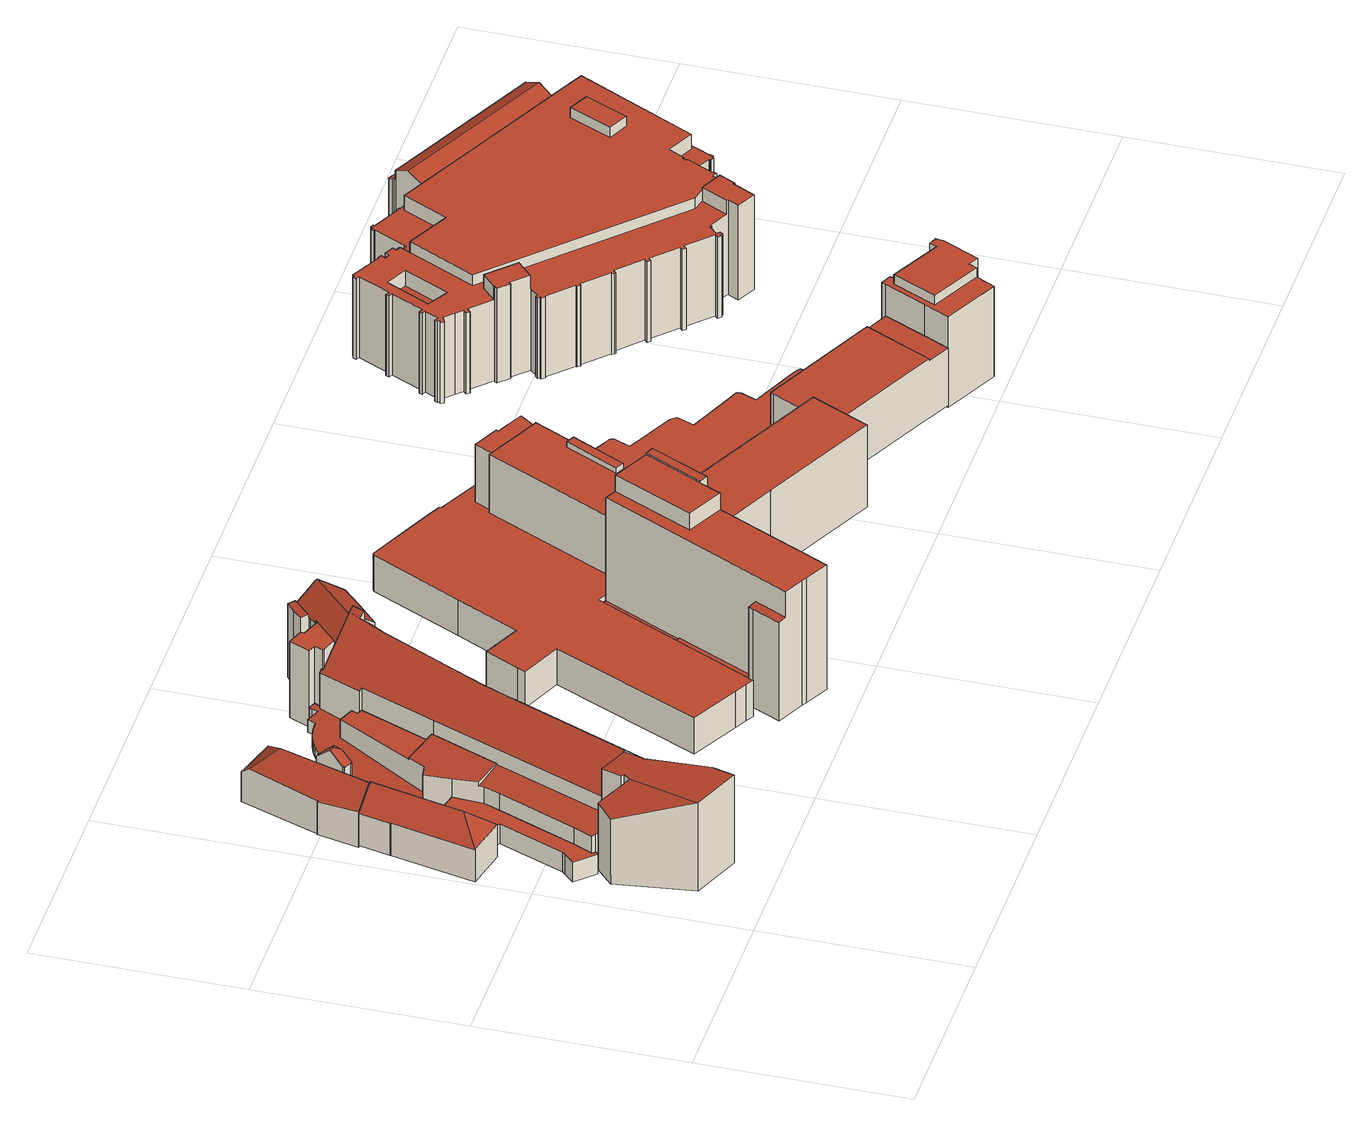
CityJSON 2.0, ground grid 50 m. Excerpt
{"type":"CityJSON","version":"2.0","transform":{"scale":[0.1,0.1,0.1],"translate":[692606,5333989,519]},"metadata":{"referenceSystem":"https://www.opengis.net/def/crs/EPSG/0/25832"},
"CityObjects":{
"building1":{"type":"Building","attributes":{"name":"Sudetendeutsches Museum","Gemeindeschluessel":"09162000","HoeheDach":"547.327","HoeheGrund":"523.537","Methode":"2000","NiedrigsteTraufeDesGebaeudes":"540.462","Geometrietyp2DReferenz":"3000","function":"31001_3000","roofType":"1000","measuredHeight":23.79,"storeysAboveGround":4},"geometry":[{"type":"MultiSurface","lod":"2","boundaries":[[[0,1,2,3,4]],[[5,6,7]],[[8,9,10,11,12]],[[13,14,15,16]],[[17,18,19,20]],[[21,22,23,24]],[[25,26,22,21]],[[27,3,2,28,29]],[[9,0,4,10]],[[30,29,28,31]],[[6,5,18,32,33,15,14]],[[17,34,32,18]],[[31,28,2,1]],[[23,22,26,35,5,7,12,11,10,4,3,27]],[[30,24,23,27,29]],[[36,8,12,7,6,14,13]],[[25,20,19,35,26]],[[17,20,25,21,24,30,31,1,0,9,8,36,13,16,37,34]],[[16,15,33,37]],[[37,33,32,34]],[[19,18,5,35]]],"semantics":{"surfaces":[{"type":"WallSurface"},{"type":"RoofSurface"},{"type":"GroundSurface"}],"values":[0,0,0,0,0,0,0,1,0,0,1,0,0,1,0,0,0,2,0,0,1]}}]},
"building2":{"type":"Building","attributes":{"Gemeindeschluessel":"09162000","HoeheDach":"526.544","HoeheGrund":"521.181","Methode":"2000","NiedrigsteTraufeDesGebaeudes":"526.544","Geometrietyp2DReferenz":"3000","function":"31001_2000","roofType":"1000","measuredHeight":5.36,"storeysAboveGround":1},"geometry":[{"type":"MultiSurface","lod":"2","boundaries":[[[38,39,40,41]],[[42,43,44,45]],[[46,47,48,49]],[[50,51,52,53]],[[41,40,54,55]],[[56,43,42,57,58,38,41,55,46,49,59,60,61,50,53,62]],[[49,48,63,59]],[[61,64,51,50]],[[55,54,47,46]],[[59,63,65,60]],[[42,45,66,57]],[[60,65,64,61]],[[56,67,44,43]],[[38,58,68,39]],[[53,52,69,62]],[[57,66,68,58]],[[68,66,45,44,67,69,52,51,64,65,63,48,47,54,40,39]],[[56,62,69,67]]],"semantics":{"surfaces":[{"type":"WallSurface"},{"type":"GroundSurface"},{"type":"RoofSurface"}],"values":[0,0,0,0,0,1,0,0,0,0,0,0,0,0,0,0,2,0]}}]},
"building3":{"type":"Building","attributes":{"Gemeindeschluessel":"09162000","HoeheDach":"533.310","HoeheGrund":"519.521","Methode":"2000","NiedrigsteTraufeDesGebaeudes":"528.098","Geometrietyp2DReferenz":"3000","function":"31001_9998","roofType":"3200","measuredHeight":13.79,"storeysAboveGround":3},"geometry":[{"type":"MultiSurface","lod":"2","boundaries":[[[70,71,72]],[[72,71,73,74,75,76,77]],[[78,79,80,81]],[[82,83,79,78]],[[84,85,86,87]],[[88,77,76,89]],[[88,89,90,91,92,82,78,81,84,87]],[[90,75,74,91]],[[89,76,75,90]],[[92,91,74,73,93]],[[92,93,83,82]],[[70,86,85,80,79,83,93,73,71]],[[88,87,86,70,72,77]],[[81,80,85,84]]],"semantics":{"surfaces":[{"type":"RoofSurface"},{"type":"WallSurface"},{"type":"GroundSurface"}],"values":[0,0,1,1,1,1,2,1,1,1,1,0,1,1]}}]},
"building4":{"type":"Building","attributes":{"Gemeindeschluessel":"09162000","HoeheDach":"533.137","HoeheGrund":"521.995","Methode":"2000","NiedrigsteTraufeDesGebaeudes":"530.787","Geometrietyp2DReferenz":"3000","function":"31001_2000","roofType":"2100","measuredHeight":11.14,"storeysAboveGround":2},"geometry":[{"type":"MultiSurface","lod":"2","boundaries":[[[94,95,96,97,98,99]],[[98,97,100,101]],[[102,103,104,105,106,107,108,109,110]],[[111,103,102,112]],[[113,114,111,112,115,116,117,118,119,120,95,94,121,122,123]],[[113,123,124,101,100,125]],[[117,108,107,118]],[[121,126,127,122]],[[105,128,129,106]],[[119,130,131,120]],[[116,109,108,117]],[[114,113,125,128,105,104]],[[122,127,124,123]],[[119,118,107,106,129,130]],[[114,104,103,111]],[[94,99,126,121]],[[101,124,127,126,99,98]],[[128,125,100,97,96,131,130,129]],[[120,131,96,95]],[[115,110,109,116]],[[112,102,110,115]]],"semantics":{"surfaces":[{"type":"WallSurface"},{"type":"RoofSurface"},{"type":"GroundSurface"}],"values":[0,0,1,0,2,0,0,0,0,0,0,0,0,0,0,0,1,1,0,0,0]}}]},
"building5":{"type":"Building","attributes":{"name":"Haus des Deutschen Ostens","Gemeindeschluessel":"09162000","HoeheDach":"533.420","HoeheGrund":"519.031","Methode":"2000","NiedrigsteTraufeDesGebaeudes":"526.861","Geometrietyp2DReferenz":"3000","function":"31001_9998","roofType":"3200","measuredHeight":14.39,"storeysAboveGround":3},"geometry":[{"type":"MultiSurface","lod":"2","boundaries":[[[132,133,134,135]],[[136,137,138,139]],[[140,141,142,143,144,145,138,137,146,147]],[[148,149,145,144,150]],[[144,143,151,134,133,150]],[[152,153,135,134,151]],[[154,147,146,155]],[[156,154,155,136,139,149,148,132,135,153,157]],[[142,141,157,153,152]],[[139,138,145,149]],[[156,140,147,154]],[[155,146,137,136]],[[140,156,157,141]],[[142,152,151,143]],[[148,150,133,132]]],"semantics":{"surfaces":[{"type":"WallSurface"},{"type":"RoofSurface"},{"type":"GroundSurface"}],"values":[0,0,1,0,1,0,0,2,0,0,0,0,0,1,0]}}]},
"building6":{"type":"Building","attributes":{"Gemeindeschluessel":"09162000","HoeheDach":"533.620","HoeheGrund":"521.405","Methode":"2000","NiedrigsteTraufeDesGebaeudes":"530.165","Geometrietyp2DReferenz":"3000","function":"31001_2000","roofType":"3300","measuredHeight":12.21},"geometry":[{"type":"MultiSurface","lod":"2","boundaries":[[[158,159,160,161,162]],[[163,164,161,160]],[[165,166,167]],[[168,169,170,163,160,159,171]],[[158,162,167,166,172]],[[169,168,173,174]],[[170,175,164,163]],[[158,172,171,159]],[[170,169,174,175]],[[174,173,165,167,162,161,164,175]],[[168,171,172,166,165,173]]],"semantics":{"surfaces":[{"type":"WallSurface"},{"type":"RoofSurface"},{"type":"GroundSurface"}],"values":[0,0,1,2,1,0,0,0,0,1,0]}}]},
"building7":{"type":"Building","attributes":{"name":"Sudetendeutsches Institut","Gemeindeschluessel":"09162000","HoeheDach":"547.780","HoeheGrund":"523.390","Methode":"2000","NiedrigsteTraufeDesGebaeudes":"523.961","Geometrietyp2DReferenz":"3000","function":"31001_3000","roofType":"2100","measuredHeight":24.39,"storeysAboveGround":4},"geometry":[{"type":"MultiSurface","lod":"2","boundaries":[[[176,177,178,179]],[[180,181,182,183]],[[184,185,186,187,188,189]],[[190,191,192,193,194,195,196]],[[197,198,199,200,201]],[[202,203,181,180]],[[204,205,206,207]],[[208,209,178,177,210,211,212,213,187,186,214,215,216,217,218,219,220,221,222,223,224,225,226,206,205,227,228,229,230,231]],[[232,210,177,176]],[[233,221,220,234]],[[235,236,237,238,239,240,202,180,183,241,242,243,244,245,232,176,179,246,247,248,249,250,251,252,204,207,253,254,255,256,257,233,234,258,259,260,261,262,263,185,184,195,194,193,264,265,266,267]],[[237,236,268,269,270]],[[249,230,229,250]],[[271,264,193,192]],[[182,181,203,201,272]],[[269,268,273,274,275,276]],[[245,211,210,232]],[[213,277,188,187]],[[260,217,216,261]],[[243,278,279,244]],[[235,267,280,274,273]],[[248,231,230,249]],[[201,203,197]],[[246,209,208,247]],[[250,229,228,251]],[[271,192,191,281,282,275,274,280,283,284]],[[251,228,227,252]],[[262,215,214,263]],[[202,240,198,197,203]],[[240,239,285,199,198]],[[235,273,268,236]],[[242,286,278,243]],[[263,214,186,185]],[[266,283,280,267]],[[238,287,285,239]],[[256,223,222,257]],[[247,208,231,248]],[[257,222,221,233]],[[261,216,215,262]],[[252,227,205,204]],[[258,219,218,259]],[[199,285,287,270,269,276,200]],[[207,206,226,253]],[[241,183,182,272,286,242]],[[184,189,196,195]],[[254,225,224,255]],[[255,224,223,256]],[[259,218,217,260]],[[191,190,288,281]],[[237,270,287,238]],[[179,178,209,246]],[[234,220,219,258]],[[212,289,277,213]],[[253,226,225,254]],[[264,271,284,265]],[[245,244,279,289,212,211]],[[281,288,282]],[[190,196,189,188,277,289,279,278,286,272,201,200,276,275,282,288]],[[265,284,283,266]]],"semantics":{"surfaces":[{"type":"WallSurface"},{"type":"RoofSurface"},{"type":"GroundSurface"}],"values":[0,0,0,0,1,0,0,1,0,0,2,0,0,0,1,1,0,0,0,0,0,0,0,0,0,1,0,0,0,0,0,0,0,0,0,0,0,0,0,0,0,1,0,0,0,0,0,0,0,0,0,0,0,0,0,0,0,1,0]}}]},
"building8":{"type":"Building","attributes":{"Gemeindeschluessel":"09162000","HoeheDach":"545.740","HoeheGrund":"521.619","Methode":"2000","NiedrigsteTraufeDesGebaeudes":"540.320","Geometrietyp2DReferenz":"3000","function":"31001_1000","roofType":"3100","measuredHeight":24.12,"storeysAboveGround":4},"geometry":[{"type":"MultiSurface","lod":"2","boundaries":[[[290,291,292,293]],[[294,295,296,297]],[[298,299,300,295,294,301]],[[302,303,304,305,306,299,298,307,308,309,310,311,312,313,314,290,293,315,316,317]],[[318,306,305,319]],[[302,320,321,303]],[[311,310,322,323,324,325,326,312]],[[305,304,327,297,296,319]],[[302,317,328,329,330,320]],[[318,319,296,295,300]],[[315,331,332,316]],[[306,318,300,299]],[[313,333,334,314]],[[323,335,301,294,297,327,321,320,330,324]],[[307,336,337,308]],[[312,326,333,313]],[[316,332,328,317]],[[309,338,322,310]],[[334,333,326,325,329,328,332,331,292,291]],[[314,334,291,290]],[[307,298,301,335,336]],[[330,329,325,324]],[[293,292,331,315]],[[303,321,327,304]],[[322,338,337,336,335,323]],[[308,337,338,309]]],"semantics":{"surfaces":[{"type":"WallSurface"},{"type":"GroundSurface"},{"type":"RoofSurface"}],"values":[0,0,0,1,0,0,0,0,0,2,0,0,0,2,0,0,0,0,2,0,0,0,0,0,2,0]}}]},
"building9":{"type":"Building","attributes":{"Gemeindeschluessel":"09162000","HoeheDach":"564.110","HoeheGrund":"525.965","Methode":"2000","NiedrigsteTraufeDesGebaeudes":"531.844","Geometrietyp2DReferenz":"3000","function":"31001_9998","roofType":"1000","measuredHeight":38.15,"storeysAboveGround":9},"geometry":[{"type":"MultiSurface","lod":"2","boundaries":[[[339,340,341,342,343,344]],[[345,346,347,348]],[[349,350,340,339,351,352,353,354,355]],[[353,356,357,354]],[[343,358,359,360,344]],[[342,361,362,363,364,365,358,343]],[[349,355,366,367,368,369]],[[339,344,360,351]],[[370,359,358,365]],[[353,352,371,362,361,348,347,356]],[[367,366,357,356,347,346]],[[352,351,360,359,370,372,373,371]],[[365,364,372,370]],[[349,369,374,350]],[[368,367,346,345]],[[373,372,364,363]],[[342,341,374,369,368,345,348,361]],[[350,374,341,340]],[[354,357,366,355]],[[363,362,371,373]]],"semantics":{"surfaces":[{"type":"WallSurface"},{"type":"GroundSurface"},{"type":"RoofSurface"}],"values":[0,0,1,0,2,0,0,0,0,0,2,0,2,0,0,0,2,0,0,2]}}]},
"building10":{"type":"Building","attributes":{"Gemeindeschluessel":"09162000","HoeheDach":"550.510","HoeheGrund":"524.844","Methode":"2000","NiedrigsteTraufeDesGebaeudes":"549.040","Geometrietyp2DReferenz":"3000","function":"31001_9998","roofType":"1000","measuredHeight":25.67,"storeysAboveGround":6},"geometry":[{"type":"MultiSurface","lod":"2","boundaries":[[[375,376,377,378,379,380,381,382,383,384]],[[382,381,385,386]],[[387,388,389,390]],[[391,392,393,394]],[[395,375,384,396,388,387]],[[397,379,378,398,394,393]],[[388,396,384,383,399,400,380,379,397,393,392,401,402,403,389]],[[399,386,385,400]],[[401,392,391,404,405,402]],[[400,385,381,380]],[[377,376,375,395,387,390,406,405,404,391,394,398,378]],[[383,382,386,399]],[[389,403,402,405,406,390]]],"semantics":{"surfaces":[{"type":"WallSurface"},{"type":"RoofSurface"},{"type":"GroundSurface"}],"values":[0,1,0,0,0,0,1,0,0,0,2,0,0]}}]},
"building11":{"type":"Building","attributes":{"Gemeindeschluessel":"09162000","HoeheDach":"564.499","HoeheGrund":"526.721","Methode":"2000","NiedrigsteTraufeDesGebaeudes":"548.930","Geometrietyp2DReferenz":"3000","function":"31001_9998","roofType":"1000","measuredHeight":37.78,"storeysAboveGround":8},"geometry":[{"type":"MultiSurface","lod":"2","boundaries":[[[407,408,409,410]],[[411,412,408,407]],[[413,414,415,416]],[[415,414,411,407,410,417,418]],[[411,414,413,419,420,412]],[[417,421,422,418]],[[413,416,423,419]],[[415,418,422,424,423,416]],[[420,419,423,424]],[[410,409,421,417]],[[420,424,422,421,409,408,412]]],"semantics":{"surfaces":[{"type":"WallSurface"},{"type":"GroundSurface"},{"type":"RoofSurface"}],"values":[0,0,0,1,0,0,2,0,0,0,2]}}]},
"building12":{"type":"Building","attributes":{"name":"Holiday Inn/ Motorama","Gemeindeschluessel":"09162000","HoeheDach":"548.870","HoeheGrund":"523.581","Methode":"2000","NiedrigsteTraufeDesGebaeudes":"531.900","Geometrietyp2DReferenz":"3000","function":"31001_9998","roofType":"1000","measuredHeight":25.29,"storeysAboveGround":1},"geometry":[{"type":"MultiSurface","lod":"2","boundaries":[[[425,426,427,428]],[[429,430,431,432]],[[433,434,435,436]],[[437,438,439,440,441,442,443]],[[444,445,446,447]],[[448,449,426,425]],[[450,451,452,453]],[[454,455,449,448]],[[456,457,458,459]],[[460,461,462,463]],[[464,465,466,467]],[[468,469,470,471]],[[472,473,451,450]],[[474,475,476,477]],[[478,479,430,429]],[[480,481,482,483]],[[484,485,486,487]],[[488,489,490,491]],[[487,486,479,478]],[[492,493,494,437,443,495,496]],[[497,498,499,500]],[[492,496,501,502]],[[483,482,503,504]],[[505,506,475,474]],[[507,508,469,468]],[[509,510,511,512]],[[491,490,513,514]],[[515,442,441,516]],[[463,462,508,507]],[[500,499,481,480]],[[517,518,519,520]],[[459,458,434,433]],[[521,522,523,524]],[[525,526,473,472]],[[527,528,529,530]],[[530,529,531,532]],[[467,466,461,460]],[[485,531,529,528,533,534,535,427,426,449,455,536,513,490,489,476,475,506,537,538,511,510,539,452,451,473,526,540,519,518,541,542,503,482,481,499,498,543,431,430,479,486]],[[428,427,535,544]],[[545,546,547,548]],[[514,513,536,549]],[[550,539,510,509]],[[502,501,551,552]],[[432,431,543,553]],[[554,555,465,464]],[[471,470,556,557]],[[548,547,555,554]],[[558,559,546,545]],[[505,560,440,439,537,506]],[[561,562,563,564]],[[485,484,532,531]],[[544,535,534,565]],[[504,503,542,566]],[[537,439,438,538]],[[567,568,522,521]],[[495,443,442,515]],[[569,533,528,527]],[[553,543,498,497]],[[570,571,572,573]],[[574,541,518,517]],[[447,446,575,576]],[[520,519,540,577]],[[568,572,571,435,434,458,457,575,446,445,556,470,469,508,462,461,466,465,555,547,546,559,551,501,496,495,515,516,563,562,523,522]],[[565,534,533,569]],[[577,540,526,525]],[[524,523,562,561]],[[549,536,455,454]],[[436,435,571,570]],[[560,564,563,516,441,440]],[[494,512,511,538,438,437]],[[453,452,539,550]],[[477,476,489,488]],[[557,556,445,444]],[[576,575,457,456]],[[566,542,541,574]],[[568,567,573,572]],[[494,493,492,502,552,558,545,548,554,464,467,460,463,507,468,471,557,444,447,576,456,459,433,436,570,573,567,521,524,561,564,560,505,474,477,488,491,514,549,454,448,425,428,544,565,569,527,530,532,484,487,478,429,432,553,497,500,480,483,504,566,574,517,520,577,525,472,450,453,550,509,512]],[[552,551,559,558]]],"semantics":{"surfaces":[{"type":"WallSurface"},{"type":"RoofSurface"},{"type":"GroundSurface"}],"values":[0,0,0,1,0,0,0,0,0,0,0,0,0,0,0,0,0,0,0,0,0,0,0,0,0,0,0,0,0,0,0,0,0,0,0,0,0,1,0,0,0,0,0,0,0,0,0,0,0,0,0,0,0,0,0,0,0,0,0,0,0,0,1,0,0,0,0,0,0,0,0,0,0,0,0,0,2,0]}}]},
"building13":{"type":"Building","attributes":{"Gemeindeschluessel":"09162000","HoeheDach":"544.240","HoeheGrund":"528.160","Methode":"2000","NiedrigsteTraufeDesGebaeudes":"543.640","Geometrietyp2DReferenz":"3000","function":"31001_9998","roofType":"1000","measuredHeight":16.08,"storeysAboveGround":5},"geometry":[{"type":"MultiSurface","lod":"2","boundaries":[[[578,579,580,581]],[[582,583,584,585]],[[586,587,588,589]],[[590,591,592,593]],[[594,595,584,583,591,590]],[[596,593,592,588,587,597,580,579]],[[592,591,583,582,598,589,588]],[[599,600,585,584,595,594]],[[585,600,599,601,602,578,581,603,586,589,598,582]],[[603,597,587,586]],[[602,601,599,594,590,593,596,579,578]],[[581,580,597,603]]],"semantics":{"surfaces":[{"type":"WallSurface"},{"type":"RoofSurface"},{"type":"GroundSurface"}],"values":[0,0,0,0,1,1,0,0,2,0,0,0]}}]},
"building14":{"type":"Building","attributes":{"Gemeindeschluessel":"09162000","HoeheDach":"554.650","HoeheGrund":"527.632","Methode":"2000","NiedrigsteTraufeDesGebaeudes":"532.014","Geometrietyp2DReferenz":"3000","function":"31001_9998","roofType":"1000","measuredHeight":27.02,"storeysAboveGround":8},"geometry":[{"type":"MultiSurface","lod":"2","boundaries":[[[604,605,606,607]],[[608,609,610,611,612,613]],[[614,615,616,617,618,619]],[[620,607,606,621,613,612]],[[622,611,610,623]],[[624,625,626,627,628,617,616,629,621,606,605,630]],[[620,612,611,622]],[[631,632,633,634]],[[615,635,609,608,629,616]],[[628,636,618,617]],[[637,630,605,604]],[[638,639,640,641]],[[632,642,637,604,607,620,622,623,635,615,614,638,641,633]],[[627,643,636,628]],[[625,644,645,626]],[[631,634,640,639,619,618,636,643,645,644]],[[642,632,631,644,625,624]],[[642,624,630,637]],[[614,619,639,638]],[[613,621,629,608]],[[641,640,634,633]],[[623,610,609,635]],[[626,645,643,627]]],"semantics":{"surfaces":[{"type":"WallSurface"},{"type":"RoofSurface"},{"type":"GroundSurface"}],"values":[0,1,0,0,0,1,0,0,0,0,0,0,2,0,0,1,0,0,0,0,0,0,0]}}]},
"building15":{"type":"Building","attributes":{"Gemeindeschluessel":"09162000","HoeheDach":"552.780","HoeheGrund":"525.270","Methode":"2000","NiedrigsteTraufeDesGebaeudes":"543.070","Geometrietyp2DReferenz":"3000","function":"31001_3000","roofType":"1000","measuredHeight":27.51,"storeysAboveGround":5},"geometry":[{"type":"MultiSurface","lod":"2","boundaries":[[[646,647,648,649]],[[650,651,652,653]],[[654,655,656,657]],[[658,659,660,661,662]],[[663,664,665,666]],[[667,668,669,670]],[[671,672,673,674,675]],[[676,677,678,679,680,681,682]],[[683,684,685,686]],[[687,688,689,690,691,692,693]],[[694,695,696,697]],[[698,699,700,701]],[[699,702,703,700]],[[675,674,704,705]],[[706,707,708,709]],[[710,711,695,694]],[[712,713,714,715,716,717,718,719,692,691,720,721,722,723,724,725,726,656,655,727,728,729,730,731,732,733,734,735,736,737,738,739,740,741,742,743,744,745,665,664,746,747,748,696,695,711,749,750,671,675,705,751,648,647,752,753,754,755,756,757,758,759,760,761,762,763,764,765,766,767,768,769,770,771,772,773,774,708,707,775,776,777,778,669,668],[779,780,685,684]],[[781,741,740,782]],[[783,784,785,786]],[[662,661,787,788]],[[789,790,791,792]],[[793,734,733,794]],[[795,735,734,793]],[[796,755,754,797]],[[674,673,798,799]],[[800,743,742,801]],[[802,803,804,805]],[[797,754,753,806]],[[807,780,779,808]],[[809,716,715,810]],[[811,772,771,812]],[[813,726,725,814]],[[815,746,664,663]],[[666,665,745,816]],[[817,777,776,818]],[[819,757,756,820]],[[821,764,763,822]],[[823,824,825,826]],[[827,828,829,830]],[[649,648,831,832,833]],[[670,669,778,834]],[[835,836,837,838]],[[839,770,769,840]],[[841,842,843,844]],[[845,729,728,846]],[[693,692,719,847]],[[801,742,741,781]],[[848,849,850,851]],[[680,679,790,789]],[[852,646,853,854]],[[855,856,857,858]],[[833,832,859,860]],[[861,862,842,841]],[[863,864,865,866]],[[867,868,869,870]],[[871,872,873,874]],[[830,829,651,650]],[[875,876,877,878]],[[720,879,880,721]],[[881,701,700,703,676,682,882,883,884]],[[885,886,887,888]],[[805,804,864,863]],[[851,850,889,890]],[[891,730,729,845]],[[892,893,894,895]],[[896,897,898,899,900,901,902,903,904,905,860,859]],[[679,678,906,907,908,909,910,911,912,791,790]],[[913,914,915,916]],[[917,918,919,920]],[[888,887,921,922]],[[923,924,925,926]],[[866,865,927,928]],[[928,927,929,930]],[[705,704,931,751]],[[647,646,852,932,752]],[[933,934,935,936]],[[937,732,731,938]],[[874,873,939,940]],[[941,942,881,884]],[[704,674,799,943,944,945,925,924,946,947,948,787,661,660,894,893,900,899,898,897,896,859,832,831,931],[949,950,951,952]],[[721,880,953,722]],[[709,708,774,954]],[[955,909,908,956]],[[957,747,746,815]],[[958,760,759,959]],[[814,725,724,960]],[[818,776,775,961]],[[962,963,784,783]],[[949,964,965,950]],[[966,766,765,967]],[[968,969,970,971]],[[866,928,930,972,848,851,890,875,878,885,888,922,913,916,917,920,973,974,975,976,977,861,841,844,658,662,788,978,979,980,923,926,981,982,983,984,968,971,823,826,985,986,987,988,710,694,697,989,957,815,663,666,816,990,800,801,781,782,991,992,993,994,795,793,794,937,938,891,845,846,995,654,657,813,814,960,996,997,867,870,998,688,687,693,847,999,1000,809,810,1001,1002,1003,667,670,834,817,818,961,706,709,954,1004,811,812,839,840,1005,1006,966,967,821,822,1007,1008,958,959,1009,819,820,796,797,806,932,852,854,835,838,827,830,650,653,1010,855,858,962,783,786,871,874,940,941,884,883,882,682,681,680,789,792,1011,1012,1013,955,956,1014,1015,1016,1017,1018,933,936,802,805,863]],[[808,779,684,683]],[[999,718,717,1000]],[[844,843,659,658]],[[833,860,905,904,903,902,901,892,895,659,843,842,862,1019,1020,1021,1022,1023,919,918,915,914,921,887,886,877,876,889,850,849,1024,929,927,865,864,804,803,935,934,1025,698,701,881,942,939,873,872,785,784,963,857,856,1026,652,651,829,828,837,836,853,646,649]],[[846,728,727,995]],[[698,1025,1018,1017,1016,1015,906,1027,702,699]],[[751,931,831,648]],[[758,757,819,1009,959,759]],[[980,946,924,923]],[[971,970,824,823]],[[995,727,655,654]],[[986,985,1028,672,671,750,987]],[[998,1029,689,688]],[[878,877,886,885]],[[1002,1001,810,715,714,713]],[[997,996,723,722,953,868,867]],[[686,807,808,683]],[[826,825,1028,985]],[[990,744,743,800]],[[895,894,660,659]],[[854,853,836,835]],[[653,652,1026,1010]],[[794,733,732,937]],[[988,749,711,710]],[[812,771,770,839]],[[967,765,764,821]],[[981,945,944,982]],[[973,1023,1022,974]],[[792,791,912,1011]],[[920,919,1023,973]],[[987,750,749,988]],[[936,935,803,802]],[[994,736,735,795]],[[1018,1025,934,933]],[[1007,762,761,1008]],[[869,868,953,880,879,690,689,1029]],[[697,696,748,989]],[[926,925,945,981]],[[956,908,907,1014]],[[968,984,983,943,799,798,969]],[[960,724,723,996]],[[847,719,718,999]],[[870,869,1029,998]],[[975,1021,1020,976]],[[820,756,755,796]],[[961,775,707,706]],[[972,1024,849,848]],[[952,1030,964,949]],[[678,677,1027,906]],[[657,656,726,813]],[[1013,910,909,955]],[[974,1022,1021,975]],[[838,837,828,827]],[[890,889,876,875]],[[993,737,736,994]],[[951,1031,1030,952]],[[1003,1002,713,712,668,667]],[[1008,761,760,958]],[[774,773,772,811,1004,954]],[[1000,717,716,809]],[[1006,767,766,966]],[[806,753,752,932]],[[938,731,730,891]],[[1011,912,911,1012]],[[1010,1026,856,855]],[[922,921,914,913]],[[702,1027,677,676,703]],[[901,900,893,892]],[[991,739,738,992]],[[940,939,942,941]],[[834,778,777,817]],[[977,1019,862,861]],[[1031,965,964,1030]],[[858,857,963,962]],[[916,915,918,917]],[[822,763,762,1007]],[[989,748,747,957]],[[950,965,1031,951]],[[824,970,969,798,673,672,1028,825]],[[788,787,948,978]],[[1014,907,906,1015]],[[769,768,767,1006,1005,840]],[[930,929,1024,972]],[[976,1020,1019,977]],[[691,690,879,720]],[[1012,911,910,1013]],[[992,738,737,993]],[[686,685,780,807]],[[782,740,739,991]],[[982,944,943,983]],[[786,785,872,871]],[[980,979,978,948,947,946]],[[816,745,744,990]]],"semantics":{"surfaces":[{"type":"WallSurface"},{"type":"RoofSurface"},{"type":"GroundSurface"}],"values":[0,0,0,0,0,0,0,0,0,0,0,0,1,0,0,0,1,0,0,0,0,0,0,0,0,0,0,0,0,0,0,0,0,0,0,0,0,0,0,0,0,0,0,0,0,0,0,0,0,0,0,0,0,0,0,0,0,0,0,0,0,0,0,0,0,0,1,0,0,0,0,0,0,0,0,0,0,0,0,1,0,0,0,0,0,0,0,0,0,0,0,2,0,0,0,1,0,0,0,0,0,0,0,0,0,0,0,0,1,0,0,0,0,0,0,0,0,0,0,0,0,0,0,0,0,0,0,1,0,0,0,0,0,0,0,0,0,0,0,0,0,0,0,0,0,0,0,0,0,0,0,0,0,0,0,0,0,0,1,0,0,0,0,0,1,0,0,0,0,0,1,0,0,0,0,0,0,0,0,0,0,0,0,0,0]}}]}
},
"vertices":[
[133,330,45],[118,313,45],[118,313,264],[120,315,264],[133,330,262],[202,305,262],[222,354,262],[222,354,256],[149,385,45],[128,335,45],[128,335,262],[131,342,261],[149,385,256],[268,335,45],[268,335,215],[263,336,220],[263,336,45],[236,257,45],[236,257,215],[229,239,225],[229,239,45],[169,91,45],[169,91,283],[50,140,283],[50,140,45],[189,142,45],[189,142,278],[49,142,283],[67,370,226],[24,330,219],[24,330,45],[67,370,45],[262,320,215],[257,322,220],[262,320,45],[192,147,277],[223,354,45],[257,322,45],
[198,737,22],[198,737,75],[195,662,75],[195,662,22],[129,720,22],[105,608,22],[105,608,75],[129,720,75],[104,435,22],[104,435,75],[83,389,75],[83,389,22],[62,444,22],[62,444,75],[67,450,75],[67,450,22],[180,625,75],[180,625,22],[109,620,22],[137,750,22],[157,746,22],[89,382,22],[81,375,22],[38,419,22],[131,610,22],[89,382,75],[38,419,75],[81,375,75],[137,750,75],[109,620,75],[157,746,75],[131,610,75],
[104,608,94],[66,673,143],[4,630,93],[116,898,143],[64,909,92],[47,833,92],[48,832,93],[3,630,93],[148,805,5],[148,805,93],[137,750,92],[137,750,5],[151,808,5],[151,808,91],[129,720,5],[129,720,93],[105,608,92],[105,608,5],[3,630,5],[48,832,5],[47,833,5],[64,909,5],[168,886,5],[168,886,91],
[347,1029,30],[223,806,30],[223,806,124],[245,847,125],[245,847,121],[347,1029,120],[322,816,141],[322,816,119],[89,382,122],[128,335,140],[149,385,140],[256,651,139],[196,675,118],[195,662,119],[180,625,119],[104,435,120],[83,389,120],[128,335,30],[89,382,30],[321,812,30],[149,385,30],[83,389,30],[104,435,30],[180,625,30],[195,662,30],[198,737,30],[200,802,30],[386,1014,30],[380,1000,30],[394,994,30],[394,994,119],[321,812,141],[386,1014,119],[380,1000,119],[256,651,141],[196,675,129],[198,737,124],[200,802,120],
[86,1009,0],[86,1009,87],[88,1008,89],[88,1008,0],[189,975,0],[189,975,94],[186,963,92],[186,963,0],[213,1046,92],[256,1163,86],[251,1165,90],[180,1118,144],[111,899,144],[168,886,86],[190,978,93],[186,979,97],[64,909,0],[168,886,0],[64,909,96],[150,1179,97],[158,1200,79],[158,1200,0],[186,979,0],[190,978,0],[213,1046,0],[256,1163,0],
[213,1046,112],[213,1046,24],[186,979,24],[186,979,115],[199,1011,146],[190,978,24],[190,978,115],[222,991,136],[230,1011,137],[211,1006,146],[213,966,24],[209,967,24],[189,975,24],[239,1036,24],[239,1036,112],[213,966,112],[209,967,112],[189,975,112],
[347,1029,44],[347,1029,71],[223,806,55],[223,806,44],[388,631,44],[388,631,216],[268,335,216],[268,335,44],[435,1093,44],[443,1114,44],[443,1114,79],[436,1097,77],[436,1097,180],[435,1093,180],[536,1054,288],[536,1054,266],[537,1054,265],[537,1054,44],[522,1059,44],[439,1091,44],[439,1091,184],[370,639,230],[393,696,230],[396,703,230],[368,712,261],[343,650,261],[370,639,44],[370,639,234],[261,1041,44],[261,1041,70],[267,1048,71],[267,1048,44],[198,737,50],[200,802,54],[386,1014,71],[380,1000,70],[388,997,70],[430,1099,77],[425,1121,79],[422,1114,78],[418,1099,77],[383,1113,77],[375,1093,76],[366,1093,76],[350,1092,75],[335,1089,75],[322,1084,74],[308,1078,74],[297,1072,73],[284,1063,72],[275,1056,72],[253,1031,69],[239,1036,70],[213,966,65],[209,967,65],[157,746,50],[386,1014,44],[335,1089,44],[350,1092,44],[526,934,44],[497,872,44],[444,766,44],[422,715,44],[397,706,44],[393,696,44],[223,354,44],[149,385,44],[321,812,44],[394,994,44],[380,1000,44],[200,802,44],[198,737,44],[157,746,44],[209,967,44],[213,966,44],[239,1036,44],[253,1031,44],[275,1056,44],[284,1063,44],[297,1072,44],[308,1078,44],[322,1084,44],[366,1093,44],[375,1093,44],[383,1113,44],[418,1099,44],[422,1114,44],[425,1121,44],[585,1018,44],[575,1005,44],[538,958,44],[536,955,44],[497,872,213],[444,767,215],[444,766,215],[585,1018,203],[223,354,261],[526,934,214],[535,954,214],[488,980,271],[401,786,264],[430,1099,173],[321,812,179],[394,994,179],[536,955,214],[524,1024,261],[512,1030,275],[538,958,213],[575,1005,205],[397,706,231],[149,385,181],[422,715,211],[524,1024,288],[388,997,173],
[425,1121,26],[425,1121,232],[446,1171,232],[446,1171,26],[601,1201,217],[601,1201,226],[559,1160,226],[559,1160,217],[635,1164,26],[588,1215,26],[588,1215,224],[635,1164,265],[541,1140,26],[556,1154,26],[560,1160,26],[546,1174,26],[565,1195,26],[682,1112,26],[639,1068,26],[585,1018,26],[537,1054,26],[522,1059,26],[439,1091,26],[435,1093,26],[443,1114,26],[486,1157,26],[484,1149,26],[527,1133,26],[565,1195,223],[546,1174,224],[541,1140,219],[556,1154,218],[537,1054,262],[529,1057,267],[474,1078,217],[474,1078,232],[439,1091,232],[560,1160,217],[527,1133,232],[535,1137,232],[535,1137,217],[486,1157,232],[484,1149,232],[435,1093,232],[443,1114,232],[637,1162,267],[682,1112,215],[639,1068,213],[585,1018,215],
[662,127,70],[729,94,70],[729,94,407],[682,117,407],[682,117,338],[662,127,335],[844,379,407],[844,379,451],[936,572,451],[936,572,407],[800,58,70],[742,87,70],[694,194,70],[887,596,70],[961,560,70],[1026,528,70],[958,387,70],[961,560,451],[1026,528,451],[720,196,338],[700,206,335],[694,194,335],[908,586,407],[908,586,128],[815,393,128],[815,393,132],[720,196,132],[958,387,451],[933,335,451],[933,335,407],[800,58,407],[700,206,132],[887,596,128],[795,404,132],[795,404,128],[742,87,407],
[1098,493,58],[1158,616,58],[1221,745,58],[1270,844,58],[1270,844,300],[1221,745,300],[1221,745,315],[1158,616,315],[1158,616,300],[1098,493,300],[1201,755,315],[1138,626,315],[1026,528,58],[1026,528,300],[961,560,300],[961,560,58],[1163,895,58],[1163,895,300],[1204,875,300],[1204,875,58],[1078,503,58],[1078,503,300],[1249,854,300],[1249,854,58],[1138,626,300],[1201,755,300],[1131,911,300],[1130,911,300],[1087,821,300],[1131,911,58],[1130,911,58],[1087,821,58],
[1521,288,77],[1521,288,299],[1497,238,299],[1497,238,77],[1098,493,77],[1098,493,299],[1026,528,455],[1026,528,77],[958,387,77],[958,387,455],[1455,148,77],[1168,286,77],[1046,519,455],[1046,519,299],[1455,148,299],[1168,286,299],[978,377,455],[978,377,299],
[1478,729,46],[1478,729,129],[1479,725,129],[1479,725,46],[1714,503,46],[1714,503,129],[1699,466,129],[1699,466,46],[1118,1021,46],[1118,1021,143],[1120,1018,143],[1120,1018,46],[1205,875,299],[1261,848,299],[1286,882,299],[1219,915,299],[1221,920,299],[1159,950,299],[1138,907,299],[914,1111,46],[914,1111,143],[917,1113,143],[917,1113,46],[1477,732,46],[1477,732,129],[1570,392,46],[1570,392,129],[1540,329,129],[1540,329,46],[1474,735,46],[1474,735,129],[924,1112,46],[924,1112,143],[1087,1036,143],[1087,1036,46],[601,701,46],[601,701,143],[640,781,143],[640,781,46],[691,636,46],[691,636,143],[591,680,143],[591,680,46],[732,739,46],[732,739,143],[806,890,143],[806,890,46],[1573,398,46],[1573,398,129],[1358,842,46],[1358,842,129],[1341,799,129],[1341,799,46],[1714,506,46],[1714,506,129],[1832,404,46],[1832,404,129],[1833,402,129],[1833,402,46],[1713,513,46],[1713,513,129],[1714,510,129],[1714,510,46],[1441,752,46],[1441,752,129],[1450,747,129],[1450,747,46],[1130,911,46],[1164,895,46],[1205,875,46],[1138,907,143],[1130,911,143],[1828,408,46],[1828,408,129],[1831,406,129],[1831,406,46],[961,560,143],[961,560,46],[1833,399,129],[1833,399,46],[1352,850,46],[1352,850,129],[666,769,46],[666,769,143],[1098,493,46],[1098,493,129],[1270,844,129],[1270,844,46],[1457,744,129],[1457,744,46],[1159,950,143],[1221,920,143],[1827,348,46],[1827,348,129],[1935,298,129],[1935,298,46],[1232,959,46],[1232,959,143],[1234,956,143],[1234,956,46],[1917,234,46],[1917,234,129],[1575,573,46],[1575,573,129],[1692,523,129],[1692,523,46],[1711,516,129],[1711,516,46],[1591,616,129],[1580,628,129],[1462,686,129],[1471,737,129],[1286,882,129],[1261,848,129],[1521,288,129],[1944,289,129],[1838,382,129],[1832,396,129],[1808,418,129],[1462,686,46],[674,205,46],[674,205,143],[645,220,143],[645,220,46],[1471,737,46],[1521,288,46],[887,596,143],[887,596,46],[1808,418,46],[528,281,46],[528,281,143],[912,1109,143],[912,1109,46],[694,194,46],[694,194,143],[1219,915,46],[1235,953,46],[1235,953,143],[1234,949,143],[1234,949,46],[1580,628,46],[1832,396,46],[1230,961,46],[1230,961,143],[1591,616,46],[1122,1014,46],[1122,1014,143],[1126,1012,143],[1126,1012,46],[1838,382,46],[920,1113,143],[920,1113,46],[1944,289,46],
[1497,238,92],[1497,238,252],[1521,288,252],[1521,288,92],[1917,234,92],[1917,234,246],[1870,135,246],[1870,135,92],[1570,392,92],[1570,392,252],[1573,398,252],[1573,398,92],[1784,99,246],[1861,261,246],[1861,261,252],[1784,99,252],[1839,72,246],[1840,73,246],[1739,121,252],[1540,329,252],[1861,261,92],[1839,72,92],[1840,73,92],[1784,99,92],[1739,121,92],[1540,329,92],
[1870,135,86],[1870,135,331],[1917,234,331],[1917,234,86],[1947,233,130],[1962,272,130],[1954,289,130],[1946,293,130],[1944,289,130],[1922,245,130],[2075,165,86],[1946,229,86],[1946,229,331],[2055,174,331],[2055,174,356],[2075,165,356],[1944,289,86],[1922,245,331],[1946,293,86],[1954,289,86],[1974,6,331],[1996,51,331],[1874,112,331],[1924,218,331],[2047,156,331],[1947,233,331],[1839,72,331],[2005,70,356],[2005,70,86],[2030,58,86],[2030,58,356],[1962,272,86],[2047,156,356],[1839,72,86],[2074,159,86],[2074,159,356],[2073,148,356],[2073,148,86],[1974,6,86],[1924,218,356],[1996,51,356],[1874,112,356],
[1829,1304,271],[1829,1304,282],[1817,1280,282],[1817,1280,271],[1889,1379,63],[1889,1379,271],[1886,1380,271],[1886,1380,63],[1732,960,63],[1732,960,282],[1736,964,282],[1736,964,63],[2272,788,63],[2272,788,271],[2272,788,311],[2269,790,311],[2269,790,63],[2048,650,63],[2048,650,282],[2055,657,282],[2055,657,63],[1589,1148,63],[1589,1148,282],[1595,1151,282],[1595,1151,63],[2135,653,282],[2135,653,319],[2167,718,319],[2167,718,311],[2167,718,282],[2082,1385,293],[2083,1387,292],[2083,1387,269],[2085,1390,269],[2085,1390,63],[2083,1387,63],[2082,1385,63],[1647,1192,241],[1647,1192,282],[1697,1163,282],[1697,1163,241],[1699,1058,63],[1699,1057,63],[1699,1057,320],[1699,1058,320],[1699,1058,282],[1651,1104,282],[1651,1104,63],[2062,657,63],[2062,657,282],[2069,650,282],[2069,650,63],[2436,1132,271],[2436,1132,292],[2050,1319,292],[2050,1319,271],[2453,1165,310],[2066,1353,310],[2136,725,311],[2136,725,282],[1609,1195,63],[1609,1195,282],[1613,1202,282],[1613,1202,63],[2081,676,63],[2081,676,282],[1590,1146,282],[1593,1140,282],[1595,1141,282],[1607,1147,282],[1628,1126,282],[1644,1110,282],[1637,1103,282],[1643,1096,282],[1733,1090,282],[1795,1028,282],[1757,992,282],[1758,991,282],[1741,972,282],[1738,974,282],[1732,968,282],[1739,953,282],[1741,955,282],[1797,900,282],[1795,898,282],[1802,891,282],[1804,893,282],[1861,838,282],[1859,836,282],[1862,832,282],[1865,829,282],[1872,836,282],[1929,781,282],[1922,774,282],[1928,767,282],[1935,774,282],[1992,719,282],[1985,712,282],[1991,705,282],[1998,712,282],[2055,643,282],[2059,648,282],[2063,643,282],[2084,673,282],[2086,676,282],[1737,1116,282],[1817,1310,282],[1822,1320,282],[1800,1331,282],[1795,1321,282],[1783,1326,282],[1789,1337,282],[1783,1340,282],[1781,1341,282],[1780,1340,282],[1713,1373,282],[1713,1374,282],[1705,1378,282],[1702,1372,282],[1697,1375,282],[1693,1367,282],[1702,1362,282],[1676,1308,282],[1665,1284,282],[1655,1289,282],[1651,1281,282],[1661,1276,282],[1626,1204,282],[1623,1198,282],[1619,1190,282],[1603,1157,282],[1593,1162,282],[1590,1154,282],[1699,1297,282],[1750,1272,282],[1935,774,63],[1928,767,63],[1905,1384,63],[1905,1384,271],[1972,1351,271],[1972,1351,63],[2264,779,311],[2264,779,63],[2079,1393,63],[2079,1393,269],[2083,1401,269],[2083,1401,63],[1859,836,63],[1861,838,63],[1862,832,63],[1795,1321,63],[1800,1331,63],[2220,693,319],[2220,693,311],[1985,712,63],[1992,719,63],[2510,1093,63],[2510,1093,271],[2508,1087,271],[2508,1087,63],[1822,1320,63],[1750,1272,241],[1699,1297,241],[1628,1126,63],[1607,1147,63],[1661,1276,63],[1651,1281,63],[1732,968,63],[1738,974,63],[2055,643,63],[1998,712,63],[1593,1162,63],[1603,1157,63],[1789,1337,63],[1783,1326,63],[1702,1372,63],[1705,1378,63],[2171,602,63],[2171,602,319],[2125,625,319],[2125,625,63],[1849,1297,63],[1849,1297,271],[1852,1303,271],[1852,1303,63],[1817,1280,311],[1923,1228,311],[1923,1228,271],[1590,1154,63],[1843,1311,63],[1843,1311,271],[1838,1302,271],[1838,1302,63],[1655,1289,63],[1665,1284,63],[2274,777,63],[2274,777,271],[2268,780,271],[2268,780,63],[1797,900,63],[1741,955,63],[1643,1096,63],[2467,990,63],[2467,990,271],[2464,992,271],[2464,992,63],[1829,1304,63],[1835,1315,271],[1835,1315,63],[1895,1385,63],[1895,1385,271],[1898,1391,271],[1898,1391,63],[1976,1337,311],[1976,1337,271],[2329,748,63],[2329,748,271],[2513,1085,63],[2513,1085,271],[2509,1077,271],[2509,1077,63],[1720,1029,63],[1720,1029,320],[1716,1025,320],[1716,1025,63],[1973,1354,63],[1973,1354,271],[1981,1350,271],[1981,1350,63],[2429,912,63],[2429,912,271],[2425,904,271],[2425,904,63],[1733,1090,320],[1795,1028,320],[2049,1318,271],[2066,1353,63],[2050,1319,63],[2049,1318,63],[2422,905,63],[2422,905,271],[2384,827,271],[2384,827,63],[2426,914,271],[2426,914,63],[1795,898,63],[2357,795,271],[2357,795,311],[2291,827,311],[2291,827,271],[2113,1270,311],[2162,1246,311],[2380,1141,311],[2428,1118,311],[2499,1083,311],[2499,1083,271],[2428,1118,271],[2380,1141,271],[2162,1246,271],[2113,1270,271],[2469,1199,269],[2473,1208,269],[2474,1211,269],[2444,1226,269],[2169,1359,269],[2097,1394,269],[2093,1396,269],[2383,818,63],[2383,818,271],[2380,819,271],[2380,819,63],[2347,751,63],[2347,751,271],[2350,750,271],[2350,750,63],[2387,826,271],[2387,826,63],[2238,711,63],[2238,711,311],[2234,703,311],[2234,703,63],[2507,1078,271],[2507,1078,63],[2468,1000,271],[2468,1000,63],[1737,1116,311],[1817,1310,63],[2501,1094,63],[2501,1094,271],[2502,1097,271],[2502,1097,63],[1804,893,63],[1802,891,63],[1980,1347,271],[1980,1347,63],[2048,1315,63],[2048,1315,271],[2221,693,311],[2216,695,311],[2223,709,311],[2235,712,311],[2261,766,311],[2267,778,311],[2346,1065,311],[2394,1042,311],[2348,939,311],[2300,962,311],[1757,992,320],[1623,1198,63],[2444,1226,63],[2474,1211,63],[2059,648,63],[1780,1340,63],[1781,1341,63],[1741,972,63],[1619,1190,63],[1906,1387,63],[1906,1387,271],[2346,1065,338],[2394,1042,338],[1693,1367,63],[1697,1375,63],[2202,654,63],[2202,654,319],[2198,656,319],[2198,656,63],[2471,998,63],[2346,742,63],[2341,745,63],[2338,739,63],[2330,743,63],[2331,746,63],[2267,778,63],[2261,766,63],[2235,712,63],[2223,709,63],[2216,695,63],[2221,693,63],[2220,693,63],[2138,651,63],[2135,653,63],[2086,676,63],[2084,673,63],[2063,643,63],[1991,705,63],[1922,774,63],[1929,781,63],[1872,836,63],[1865,829,63],[1739,953,63],[1758,991,63],[1757,992,63],[1692,1050,63],[1637,1103,63],[1644,1110,63],[1595,1141,63],[1593,1140,63],[1590,1146,63],[1626,1204,63],[1676,1308,63],[1702,1362,63],[1713,1374,63],[1713,1373,63],[1783,1340,63],[1890,1388,63],[2093,1396,63],[2097,1394,63],[2169,1359,63],[2473,1208,63],[2469,1199,63],[2453,1165,63],[2436,1132,63],[2433,1126,63],[2331,746,271],[2330,743,271],[2338,739,271],[2341,745,271],[2346,742,271],[2471,998,271],[2433,1126,271],[1890,1388,271],[2469,1199,292],[2138,651,319],[1692,1050,320],[2300,962,338],[2348,939,338]
]}
